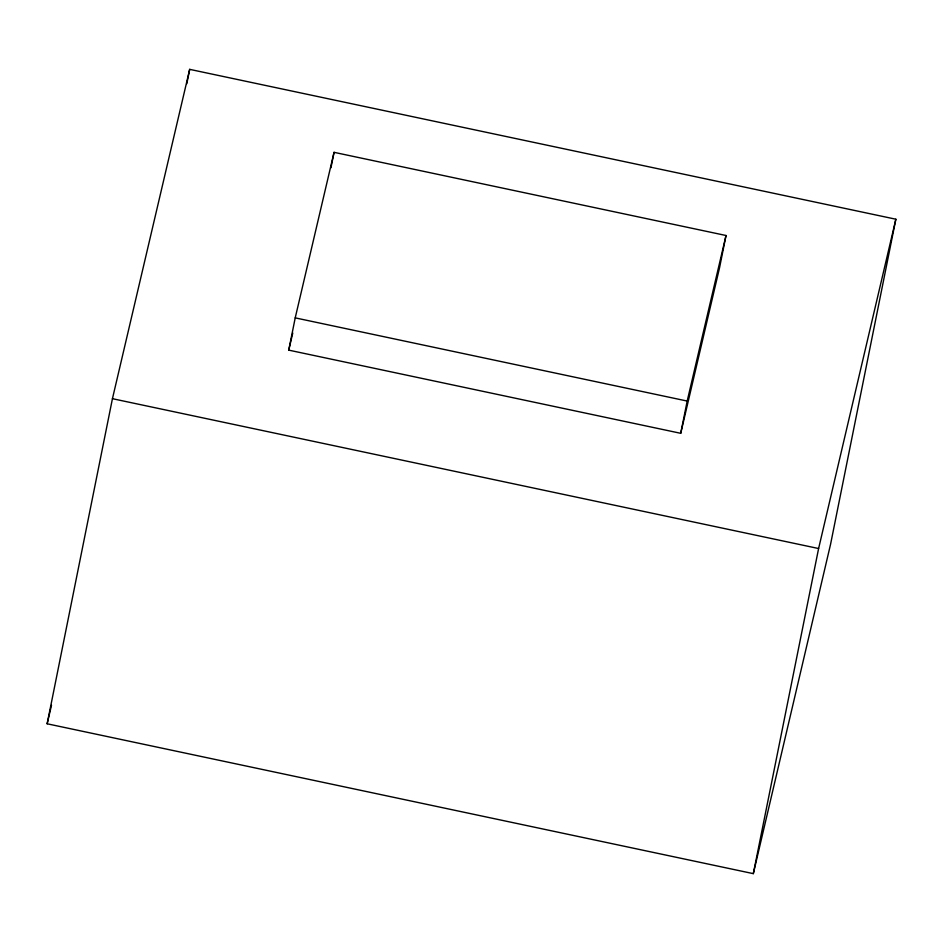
<?xml version="1.0" encoding="UTF-8"?>
<svg xmlns="http://www.w3.org/2000/svg" width="943" height="943" viewBox="0 0 943 943"><rect width="100%" height="100%" fill="white"/><g stroke="black" fill="none" stroke-linecap="round" stroke-linejoin="round"><path stroke-width="1.41" d="M47.15 723.788L112.441 398.689L189.684 69.358L895.85 219.212L830.559 544.311L753.316 873.642L47.15 723.788L51.511 705.175M186.797 83.75L189.684 69.358M288.747 350.136L295.218 317.874L334.058 152.33L726.016 235.502L719.544 267.765L680.716 433.309L288.747 350.136L292.766 333.009M330.958 167.76L334.058 152.33M680.716 433.309L687.188 401.058L726.016 235.502M753.316 873.642L818.607 548.531L895.85 219.212M295.218 317.874L687.188 401.058M112.441 398.689L818.607 548.531"/></g></svg>
